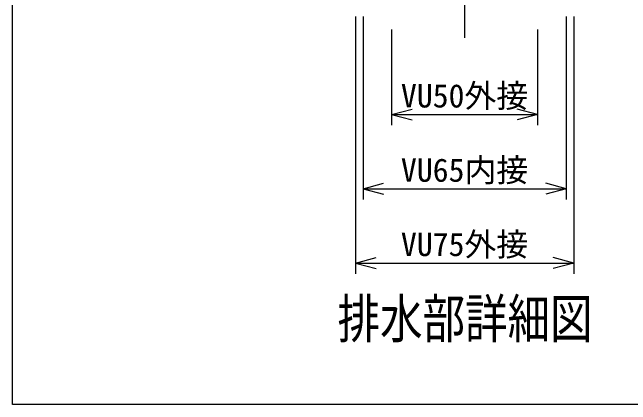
# Model space of a CAD drawing. Units: millimetres, scale not verified, with parts at other scales. Extents: x -1365 to 1365, y -930 to 870.
# Drawn here: x -1365 to -783, y -930 to -560 of the extents above; entities that cross this region are included whole.
import ezdxf
from ezdxf.enums import TextEntityAlignment as Align

# ---------------------------------------------------------------- set-up
doc = ezdxf.new("R2010")
doc.units = ezdxf.units.MM
doc.header["$LTSCALE"] = 10
doc.linetypes.add('CHAIN2', pattern=[12, 9, -1, 1, -1])
for name, color, linetype in [('0-7_枠細線', 5, 'Continuous'), ('0-8_枠中線', 5, 'Continuous'), ('0-E_極細4', 6, 'Continuous'), ('1-1_寸法4', 7, 'Continuous')]:
    doc.layers.add(name, color=color, linetype=linetype)
doc.styles.add('ＭＳ ゴシック', font='')
doc.styles.get('ＭＳ ゴシック').set_extended_font_data('MS Gothic')

msp = doc.modelspace()

# ---------------------------------------------------------------- linework, layer by layer
at = {"layer": '0-8_枠中線'}
msp.add_lwpolyline([(-1365, -930), (-1365, 870), (1365, 870), (1365, -930)], close=True, dxfattribs=at)
at = {"layer": '0-E_極細4', "linetype": 'CHAIN2'}
msp.add_line((-939.23, -177.21), (-939.23, -584.28), dxfattribs=at)
at = {"layer": '1-1_寸法4'}
for p, q in [((-1041.98, -564.1), (-1041.98, -806.6)), ((-1034.86, -564.1), (-1034.86, -736.6)), ((-843.61, -564.1), (-843.61, -736.6)), ((-836.48, -564.1), (-836.48, -806.6)), ((-1007.98, -576.6), (-1007.98, -666.6)), ((-870.48, -576.6), (-870.48, -666.6)), ((-1007.98, -656.6), (-988.66, -651.43)), ((-870.48, -656.6), (-889.8, -651.43)), ((-1007.98, -656.6), (-988.66, -661.78)), ((-1007.98, -656.6), (-870.48, -656.6)), ((-870.48, -656.6), (-889.8, -661.78)), ((-1034.86, -726.6), (-1015.54, -721.43)), ((-843.61, -726.6), (-862.92, -721.43)), ((-1034.86, -726.6), (-1015.54, -731.78)), ((-1034.86, -726.6), (-843.61, -726.6)), ((-843.61, -726.6), (-862.92, -731.78)), ((-1041.98, -796.6), (-1022.66, -791.43)), ((-836.48, -796.6), (-855.8, -791.43)), ((-1041.98, -796.6), (-1022.66, -801.78)), ((-1041.98, -796.6), (-836.48, -796.6)), ((-836.48, -796.6), (-855.8, -801.78))]:
    msp.add_line(p, q, dxfattribs=at)

# ---------------------------------------------------------------- texts
at = {"layer": '0-7_枠細線', "style": 'ＭＳ ゴシック', "width": 0.8}
msp.add_text('排水部詳細図', height=36.66, dxfattribs=at).set_placement((-1058.83, -878.3), align=Align.BOTTOM_LEFT)
at = {"layer": '1-1_寸法4', "style": 'ＭＳ ゴシック'}
for s, p in [('VU50外接', (-999.23, -656.6)), ('VU65内接', (-999.23, -726.6)), ('VU75外接', (-999.23, -796.6))]:
    msp.add_text(s, height=21.99, dxfattribs=at).set_placement(p, align=Align.BOTTOM_LEFT)

doc.saveas('drawing.dxf')
